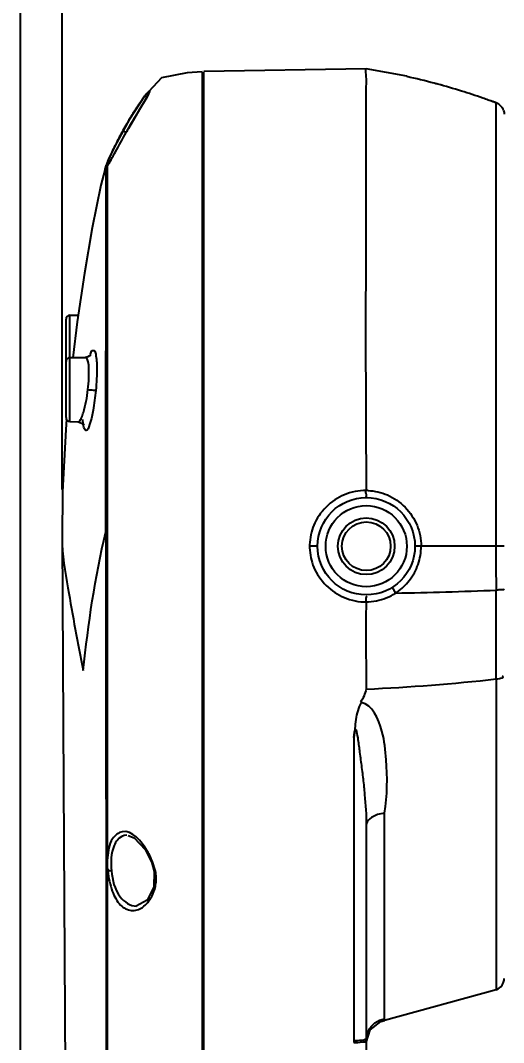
# Model space of a CAD drawing. Header units: millimetres. Extents: x 4086 to 8300, y 123 to 1549.
# Drawn here: x 7121.56 to 7136.45, y 814.94 to 846.44 of the extents above; entities that cross this region are included whole.
import ezdxf

# ---------------------------------------------------------------- set-up
doc = ezdxf.new("R2010")
doc.units = ezdxf.units.MM
doc.layers.add('外形图', color=7, linetype='Continuous')
doc.layers.add('尺寸标注', color=7, linetype='Continuous')
doc.styles.add('思源黑', font='SourceHanSansCN-Normal.ttf')
doc.dimstyles.new('尺寸标注_1_4比例', dxfattribs={"dimtxt": 7, "dimasz": 6, "dimexe": 2, "dimexo": 1.5, "dimgap": 1, "dimtad": 1, "dimdec": 1, "dimlfac": 4, "dimdsep": 46, "dimtxsty": '思源黑', "dimcen": 0.09, "dimadec": 0, "dimazin": 0, "dimtp": 0.01, "dimtm": 0.01, "dimtfac": 1, "dimtdec": 1, "dimtofl": 0, "dimtmove": 0, "dimatfit": 3, "dimfxl": 1, "dimtolj": 1, "dimarcsym": 0})

# ---------------------------------------------------------------- blocks, each defined once
blk = doc.blocks.new('*D958')
at = {"layer": 'Defpoints', "color": 0}
for p in [(7181.006, 869.331), (7122.846, 830.481), (7181.006, 827.828)]:
    blk.add_point(p, dxfattribs=at)
at = {"layer": '尺寸标注', "color": 0, "lineweight": -2}
for p, q in [((7122.846, 831.981), (7122.846, 871.331)), ((7181.006, 829.328), (7181.006, 871.331)), ((7128.846, 869.331), (7175.006, 869.331))]:
    blk.add_line(p, q, dxfattribs=at)
at = {"layer": '尺寸标注', "color": 0}
for points in [[(7128.846, 870.331), (7128.846, 868.331), (7122.846, 869.331)], [(7175.006, 868.331), (7175.006, 870.331), (7181.006, 869.331)]]:
    blk.add_solid(points, dxfattribs=at)
at = {"layer": '尺寸标注', "color": 0, "insert": (7151.926, 873.96), "char_height": 7, "attachment_point": 5, "style": '思源黑'}
blk.add_mtext('\\A1;232.6', dxfattribs=at)
blk = doc.blocks.new('*D990')
at = {"layer": 'Defpoints', "color": 0}
for p in [(7182.866, 882.152), (7182.866, 707.18), (7121.564, 706.117)]:
    blk.add_point(p, dxfattribs=at)
at = {"layer": '尺寸标注', "color": 0, "lineweight": -2}
for p, q in [((7121.564, 707.617), (7121.564, 884.152)), ((7182.866, 708.68), (7182.866, 884.152)), ((7127.564, 882.152), (7176.866, 882.152))]:
    blk.add_line(p, q, dxfattribs=at)
at = {"layer": '尺寸标注', "color": 0}
for points in [[(7127.564, 883.152), (7127.564, 881.152), (7121.564, 882.152)], [(7176.866, 881.152), (7176.866, 883.152), (7182.866, 882.152)]]:
    blk.add_solid(points, dxfattribs=at)
at = {"layer": '尺寸标注', "color": 0, "insert": (7152.215, 886.777), "char_height": 7, "attachment_point": 5, "style": '思源黑'}
blk.add_mtext('\\A1;245.2', dxfattribs=at)

msp = doc.modelspace()

# ---------------------------------------------------------------- linework, layer by layer
at = {"layer": '外形图'}
for p, q in [((7127.1654, 844.8598), (7127.1654, 773.2327)), ((7132.2148, 844.9492), (7127.2176, 844.8618)), ((7127.2176, 773.2833), (7127.2176, 844.859)), ((7133.4676, 844.7171), (7132.2148, 844.9492)), ((7125.9074, 844.6724), (7125.3895, 844.1098)), ((7133.4676, 844.7171), (7133.4676, 844.7083)), ((7125.3895, 844.1098), (7124.9231, 843.401)), ((7125.3542, 843.8958), (7125.2655, 843.7467)), ((7136.2243, 843.108), (7136.2243, 843.8942)), ((7125.1585, 843.5675), (7125.0336, 843.3565)), ((7125.2655, 843.7467), (7125.1585, 843.5675)), ((7125.2336, 843.6919), (7125.2852, 843.7784)), ((7124.9231, 843.401), (7124.4675, 842.5613)), ((7124.855, 843.049), (7124.8555, 843.0488)), ((7136.2245, 840.2367), (7136.2243, 843.108)), ((7124.4675, 842.5613), (7124.2413, 842.0894)), ((7124.2003, 841.9627), (7124.2004, 841.9808)), ((7124.2413, 842.0894), (7124.2417, 842.08)), ((7124.2427, 841.9123), (7124.2426, 841.9503)), ((7124.2428, 841.8795), (7124.2427, 841.9123)), ((7124.1926, 841.8444), (7124.1873, 841.8323)), ((7124.2042, 841.8727), (7124.1926, 841.8444)), ((7124.1994, 830.6802), (7124.2001, 841.846)), ((7124.2001, 841.8604), (7124.2042, 841.8727)), ((7124.2001, 841.846), (7124.2001, 841.8604)), ((7124.2498, 830.6858), (7124.2428, 841.8795)), ((7136.2246, 833.959), (7136.2245, 840.2367)), ((7122.9676, 835.9331), (7122.9676, 837.2315)), ((7123.0904, 837.3565), (7123.3411, 837.3608)), ((7123.0904, 834.0754), (7123.0904, 837.3565)), ((7123.3104, 837.155), (7123.1732, 836.0389)), ((7122.9676, 834.2004), (7122.9676, 835.9241)), ((7123.0904, 836.0491), (7123.5694, 836.0575)), ((7123.5704, 836.0575), (7123.5695, 836.0575)), ((7122.987, 834.153), (7122.9577, 833.8295)), ((7123.0904, 834.0754), (7123.3387, 834.071)), ((7123.3388, 834.071), (7123.4919, 834.0043)), ((7123.4919, 834.0043), (7123.5158, 833.9708)), ((7136.2244, 830.2368), (7136.2246, 833.959)), ((7124.1989, 830.6797), (7124.2013, 797.2666)), ((7124.2504, 820.6406), (7124.2498, 830.6858)), ((7130.7176, 830.2368), (7130.4722, 830.2366)), ((7136.2245, 830.2368), (7133.7176, 830.2368)), ((7136.4676, 830.2368), (7136.2245, 830.2368)), ((7136.2229, 826.1466), (7136.2229, 826.2496)), ((7136.2244, 826.1465), (7136.2243, 820.237)), ((7131.836, 824.3471), (7131.8357, 815.0081)), ((7132.7781, 815.6187), (7132.7782, 822.0113)), ((7132.2176, 821.6335), (7132.2176, 815.0068)), ((7124.8872, 821.3271), (7125.0647, 821.2497)), ((7125.0647, 821.2497), (7125.4102, 820.8897)), ((7125.4102, 820.8897), (7125.6126, 820.4796)), ((7125.6126, 820.4796), (7125.6882, 820.2128)), ((7124.2522, 797.4026), (7124.2503, 820.2984)), ((7125.6882, 820.2128), (7125.676, 819.7398)), ((7125.7221, 820.2191), (7125.6882, 820.2128)), ((7136.2243, 820.237), (7136.2243, 816.5704)), ((7125.676, 819.7398), (7125.4704, 819.329)), ((7125.4704, 819.329), (7125.1341, 819.1489)), ((7125.1321, 819.1489), (7125.133, 819.1489)), ((7136.2243, 816.5705), (7132.7781, 815.6187)), ((7132.2176, 814.9463), (7132.3421, 815.3394)), ((7131.8357, 815.0081), (7131.8357, 814.9425))]:
    msp.add_line(p, q, dxfattribs=at)
for points in [[(7127.1654, 844.8598), (7126.7007, 844.8262), (7125.9074, 844.6724)], [(7125.476, 844.1081), (7125.4244, 844.0159), (7125.3542, 843.8958)], [(7125.5255, 844.2076), (7125.5252, 844.2066), (7125.5099, 844.1729), (7125.476, 844.1081)], [(7125.0336, 843.3565), (7124.8911, 843.1118), (7124.855, 843.049)], [(7124.2004, 841.9808), (7124.0433, 841.3627), (7123.7761, 840.0497), (7123.5336, 838.6479), (7123.3104, 837.155)], [(7123.7085, 836.1023), (7123.7208, 836.1269), (7123.6435, 836.0718), (7123.5703, 836.0575)], [(7122.9577, 833.8295), (7122.861, 831.9129), (7122.846, 830.4817)], [(7122.8459, 830.4899), (7122.8904, 822.8847), (7122.9788, 807.0314), (7123.0843, 787.9452)], [(7124.2503, 820.2984), (7124.252, 820.2744), (7124.2539, 820.2503), (7124.2561, 820.2263)], [(7132.3421, 815.3394), (7132.6704, 815.5893), (7132.7781, 815.6182)]]:
    msp.add_lwpolyline(points, dxfattribs=at)
for radius in [1.5, 1.25, 0.875, 0.75]:
    msp.add_circle((7132.2176, 830.2368), radius, dxfattribs=at)
for centre, radius, start, end in [((7129.1917, 825.1511), 20.0192, 75.1768, 77.66731), ((7129.1919, 825.1516), 20.0187, 75.17707, 77.66763), ((7129.193, 825.1561), 20.0141, 74.86655, 75.17666), ((7129.1932, 825.1565), 20.0136, 74.86681, 75.17693), ((7129.1881, 825.1386), 20.0322, 72.69091, 74.86623), ((7129.1884, 825.1391), 20.0317, 72.69113, 74.8665), ((7129.1977, 825.1684), 20.001, 70.69409, 72.69173), ((7129.1979, 825.1687), 20.0006, 70.69426, 72.69194), ((7131.599, 839.451), 7.7554, 145.04452, 146.71426), ((7130.2589, 840.3911), 6.1185, 143.44028, 145.07017), ((7129.2191, 825.23), 19.9357, 70.19755, 70.69349), ((7129.6013, 826.2253), 18.8698, 69.81583, 70.26577), ((7134.0118, 838.2871), 6.0269, 70.16859, 71.01094), ((7132.5694, 834.2878), 10.2783, 69.67013, 70.16808), ((7133.6658, 837.2903), 7.0819, 68.84774, 69.79122), ((7124.0491, 811.2899), 34.8039, 69.52614, 69.67092), ((7133.4958, 838.2311), 10.0108, 147.76707, 149.88252), ((7132.483, 838.8692), 8.8137, 146.70658, 147.76403), ((7133.4297, 838.2649), 9.9367, 149.85952, 151.23214), ((7135.0565, 837.3872), 11.785, 151.29809, 153.36207), ((7144.5496, 831.7718), 22.6942, 150.2042, 150.37678), ((7138.0194, 835.8937), 15.1031, 153.70461, 154.57881), ((7137.1149, 836.3395), 14.0946, 153.30682, 153.70059), ((7135.4016, 837.1106), 12.2163, 154.65418, 155.99681), ((7138.507, 835.6602), 15.6437, 154.57323, 154.72242), ((7124.9551, 841.7629), 0.7808, 162.27943, 165.15891), ((7124.7745, 841.6436), 0.6139, 150.03156, 156.52246), ((7124.9381, 841.7685), 0.7629, 155.90125, 162.29309), ((7124.7392, 841.6593), 0.5754, 156.55768, 159.54495), ((7123.0926, 837.2315), 0.125, 91, 180), ((7123.0926, 835.9241), 0.125, 91, 180), ((7124.5749, 835.8064), 0.9257, 157.72342, 159.23258), ((7123.0926, 834.2004), 0.125, 180, 269), ((7132.1572, 830.0681), 1.8897, 86.52788, 88.35825), ((7132.1524, 830.2333), 1.6802, 178.26409, 179.88592), ((7132.1475, 830.2397), 1.6753, 180.10403, 181.72596), ((7132.1862, 830.2412), 1.7232, 321.8917, 340.90094), ((7132.1758, 830.2536), 1.7391, 304.80876, 321.78248), ((7132.1786, 830.2634), 1.7449, 292.07627, 302.59595), ((7132.1989, 830.2225), 1.7004, 302.76215, 304.76739), ((7129.6035, 1006.8577), 178.0993, 271.131268, 272.130453), ((7132.1887, 830.2369), 1.7167, 270.54345, 281.47476), ((7132.1848, 830.2463), 1.7268, 281.54026, 292.1), ((7129.4178, 887.5602), 61.7894, 272.597056, 276.324381), ((7123.5982, 819.7464), 2.1728, 26.80868, 30.91664), ((7128.4429, 776.7421), 43.6852, 95.35344, 95.49964), ((7124.7367, 819.9595), 1.0087, 347.83941, 349.80098), ((7136.0926, 816.9215), 0.375, 290.5655, 0), ((7573.6523, 814.6322), 441.435, 179.951376, 180.343691)]:
    msp.add_arc(centre, radius, start, end, dxfattribs=at)
for points, knots in [([(7132.2076, 844.9502), (7132.18, 844.8738), (7132.2245, 844.6847), (7132.2017, 844.3676), (7132.2114, 843.7353), (7132.1986, 842.6783), (7132.2078, 841.1093), (7132.2056, 839.1838), (7132.1872, 836.0928), (7132.2121, 833.6509), (7132.2114, 831.957)], [0, 0, 0, 0, 0.0187503, 0.0419213, 0.0741004, 0.1642509, 0.286345, 0.4361856, 0.6088989, 1, 1, 1, 1]), ([(7125.4174, 844.1311), (7125.4055, 844.1162), (7125.381, 844.0845), (7125.3569, 844.0525), (7125.3444, 844.0356)], [0, 0, 0, 0, 0.4751277, 1, 1, 1, 1]), ([(7125.5068, 844.2364), (7125.4931, 844.2222), (7125.4627, 844.1876), (7125.4337, 844.1518), (7125.4174, 844.1311)], [0, 0, 0, 0, 0.4279535, 1, 1, 1, 1]), ([(7125.4583, 844.0736), (7125.4656, 844.0865), (7125.4792, 844.1109), (7125.4926, 844.1355), (7125.4988, 844.1472)], [0, 0, 0, 0, 0.5277007, 1, 1, 1, 1]), ([(7125.4988, 844.1472), (7125.5177, 844.1828), (7125.5931, 844.2856), (7125.5175, 844.2474), (7125.5068, 844.2364)], [0, 0, 0, 0, 0.7236574, 1, 1, 1, 1]), ([(7136.447, 843.6687), (7136.4386, 843.6923), (7136.4157, 843.74), (7136.3838, 843.7823), (7136.3648, 843.8021)], [0, 0, 0, 0, 0.4768558, 1, 1, 1, 1]), ([(7136.447, 843.6687), (7136.4547, 843.6474), (7136.4646, 843.6079), (7136.4676, 843.5674), (7136.4676, 843.5496)], [0, 0, 0, 0, 0.5594188, 1, 1, 1, 1]), ([(7124.3916, 842.2116), (7124.4238, 842.2699), (7124.5658, 842.5299), (7124.7081, 842.7897), (7124.8217, 842.9894)], [0, 0, 0, 0, 0.224811, 1, 1, 1, 1]), ([(7124.7195, 843.047), (7124.7193, 843.0464), (7124.7231, 843.0456), (7124.7241, 843.0441), (7124.7257, 843.0432)], [0, 0, 0, 0, 0.2614345, 1, 1, 1, 1]), ([(7124.7257, 843.0432), (7124.7398, 843.035), (7124.7735, 843.0163), (7124.8073, 842.9976), (7124.8269, 842.9868)], [0, 0, 0, 0, 0.422417, 1, 1, 1, 1]), ([(7124.2004, 841.9629), (7124.1869, 841.9114), (7124.1606, 841.8732), (7124.168, 841.7785), (7124.1793, 841.8103), (7124.1836, 841.8202)], [0, 0, 0, 0, 0.7710395, 0.8446396, 1, 1, 1, 1]), ([(7124.2267, 842.0022), (7124.2206, 841.9966), (7124.2098, 841.9847), (7124.2026, 841.9703), (7124.2004, 841.9629)], [0, 0, 0, 0, 0.5171768, 1, 1, 1, 1]), ([(7124.3183, 842.0361), (7124.3017, 842.037), (7124.2681, 842.0307), (7124.239, 842.0133), (7124.2267, 842.0022)], [0, 0, 0, 0, 0.5011713, 1, 1, 1, 1]), ([(7124.2417, 842.08), (7124.2472, 842.0913), (7124.2673, 842.111), (7124.2927, 842.1204), (7124.3064, 842.1233)], [0, 0, 0, 0, 0.4726196, 1, 1, 1, 1]), ([(7124.3064, 842.1233), (7124.3141, 842.125), (7124.3295, 842.1269), (7124.3451, 842.1261), (7124.3527, 842.1248)], [0, 0, 0, 0, 0.5032157, 1, 1, 1, 1]), ([(7124.1836, 841.8202), (7124.1862, 841.8261), (7124.1918, 841.8395), (7124.1972, 841.853), (7124.2001, 841.8604)], [0, 0, 0, 0, 0.4498607, 1, 1, 1, 1]), ([(7123.7183, 836.1573), (7123.7341, 836.1958), (7123.7478, 836.2721), (7123.8694, 836.2726), (7123.8847, 836.1113), (7123.9045, 836.0172), (7123.9096, 835.9472)], [0, 0, 0, 0, 0.2452623, 0.3556665, 0.5864608, 1, 1, 1, 1]), ([(7123.6444, 835.0622), (7123.672, 835.2956), (7123.6861, 835.6213), (7123.6593, 835.9312), (7123.6036, 836.0568), (7123.5703, 836.0575)], [0, 0, 0, 0, 0.689923, 0.9023407, 1, 1, 1, 1]), ([(7123.9096, 835.9472), (7123.9142, 835.8834), (7123.9246, 835.5805), (7123.9085, 835.2771), (7123.885, 835.0392)], [0, 0, 0, 0, 0.2110533, 1, 1, 1, 1]), ([(7123.4458, 834.198), (7123.4689, 834.2484), (7123.5668, 834.5287), (7123.616, 834.8231), (7123.6444, 835.0622)], [0, 0, 0, 0, 0.1869619, 1, 1, 1, 1]), ([(7123.885, 835.0392), (7123.867, 834.8357), (7123.8089, 834.4492), (7123.748, 834.1238), (7123.6013, 833.7132), (7123.5178, 833.8928), (7123.5074, 833.9458)], [0, 0, 0, 0, 0.4243398, 0.7437933, 0.8879231, 1, 1, 1, 1]), ([(7123.6444, 835.0622), (7123.6705, 835.0598), (7123.7507, 835.0521), (7123.831, 835.0447), (7123.885, 835.0391)], [0, 0, 0, 0, 0.3258037, 1, 1, 1, 1]), ([(7123.3388, 834.0711), (7123.3745, 834.0703), (7123.4131, 834.133), (7123.4373, 834.1794), (7123.4458, 834.198)], [0, 0, 0, 0, 0.6352833, 1, 1, 1, 1]), ([(7132.2265, 831.7368), (7132.212, 831.7369), (7132.2393, 831.8358), (7132.2098, 831.8738), (7132.1997, 831.9198)], [0, 0, 0, 0, 0.2361386, 1, 1, 1, 1]), ([(7124.2498, 830.6858), (7124.2403, 830.685), (7124.2235, 830.6833), (7124.2068, 830.6811), (7124.1997, 830.6799)], [0, 0, 0, 0, 0.5707783, 1, 1, 1, 1]), ([(7122.846, 830.4814), (7122.8512, 829.9682), (7123.0796, 828.6041), (7123.3289, 827.2553), (7123.4948, 826.4095)], [0, 0, 0, 0, 0.3731928, 1, 1, 1, 1]), ([(7132.219, 828.5192), (7132.2179, 828.5456), (7132.2128, 828.5733), (7132.2259, 828.7062), (7132.229, 828.6792)], [0, 0, 0, 0, 0.4932138, 1, 1, 1, 1]), ([(7133.0322, 828.9773), (7133.0155, 828.9665), (7133.0789, 828.8805), (7133.0936, 828.8339), (7133.119, 828.7926)], [0, 0, 0, 0, 0.2912083, 1, 1, 1, 1]), ([(7136.4676, 828.9167), (7136.4676, 828.8933), (7136.3398, 828.9001), (7136.2833, 828.8837), (7136.2243, 828.8815)], [0, 0, 0, 0, 0.2834155, 1, 1, 1, 1]), ([(7136.2244, 826.1465), (7136.2558, 826.15), (7136.318, 826.1596), (7136.3802, 826.1702), (7136.4585, 826.2035), (7136.4153, 826.2301), (7136.4004, 826.2359)], [0, 0, 0, 0, 0.3485283, 0.6560013, 0.8232998, 1, 1, 1, 1]), ([(7132.0588, 825.4225), (7131.9728, 825.2598), (7131.8624, 824.8979), (7131.8705, 824.5263), (7131.8356, 824.3449)], [0, 0, 0, 0, 0.4989833, 1, 1, 1, 1]), ([(7132.7782, 822.0115), (7132.8786, 822.5516), (7132.8612, 823.4305), (7132.752, 824.573), (7132.415, 825.3488), (7132.0588, 825.4225)], [0, 0, 0, 0, 0.4539106, 0.6994341, 1, 1, 1, 1]), ([(7131.8356, 824.3449), (7131.8485, 824.4295), (7131.882, 824.7296), (7131.9676, 824.2732), (7131.9966, 824.0001), (7132.0628, 823.5257), (7132.1192, 823.0651), (7132.1873, 822.4288), (7132.2173, 821.9517), (7132.2176, 821.6335)], [0, 0, 0, 0, 0.0791987, 0.1417359, 0.2682086, 0.4103529, 0.5573226, 0.7055247, 1, 1, 1, 1]), ([(7132.7782, 822.0115), (7132.7051, 822.004), (7132.4866, 821.9653), (7132.2176, 821.7933), (7132.2176, 821.6335)], [0, 0, 0, 0, 0.314945, 1, 1, 1, 1]), ([(7125.4622, 820.8627), (7125.2984, 821.1359), (7124.8758, 821.6472), (7124.2931, 821.1816), (7124.2645, 820.8397), (7124.2504, 820.6406)], [0, 0, 0, 0, 0.4957827, 0.689244, 1, 1, 1, 1]), ([(7124.5489, 821.1819), (7124.5083, 821.1324), (7124.3512, 820.8422), (7124.3399, 820.4967), (7124.3671, 820.2368)], [0, 0, 0, 0, 0.1967283, 1, 1, 1, 1]), ([(7124.2561, 820.2263), (7124.2759, 820.0152), (7124.3554, 819.643), (7124.5853, 819.1832), (7124.9681, 818.9605), (7125.2257, 819.0405), (7125.324, 819.1085)], [0, 0, 0, 0, 0.342109, 0.6100927, 0.8072508, 1, 1, 1, 1]), ([(7124.3671, 820.2368), (7124.3965, 819.9557), (7124.495, 819.4723), (7124.9432, 819.146), (7125.1332, 819.1489)], [0, 0, 0, 0, 0.5980181, 1, 1, 1, 1]), ([(7131.8357, 815.0081), (7131.8734, 815.0079), (7131.9946, 815.0139), (7132.1258, 815.0128), (7132.2003, 815.0538)], [0, 0, 0, 0, 0.3076402, 1, 1, 1, 1]), ([(7131.8357, 814.9425), (7131.9257, 814.9422), (7132.0205, 814.959), (7132.2176, 814.9664), (7132.2176, 815.0068)], [0, 0, 0, 0, 0.6901177, 1, 1, 1, 1]), ([(7132.2003, 815.0538), (7132.2049, 815.0564), (7132.2124, 815.0609), (7132.2176, 815.0691), (7132.2176, 815.0725)], [0, 0, 0, 0, 0.6121048, 1, 1, 1, 1])]:
    msp.add_open_spline(points, degree=3, knots=knots, dxfattribs=at)
for points in [[(7125.2852, 843.7784), (7125.3436, 843.8764), (7125.4023, 843.9743), (7125.4583, 844.0736)], [(7136.3648, 843.8021), (7136.3256, 843.843), (7136.2758, 843.8754), (7136.2228, 843.8953)], [(7124.8555, 843.0488), (7124.9792, 843.2645), (7125.1062, 843.4784), (7125.2336, 843.6919)], [(7124.2426, 841.9503), (7124.2942, 842.0362), (7124.3431, 842.1238), (7124.3916, 842.2116)], [(7123.5074, 833.9458), (7123.4949, 834.0092), (7123.4885, 834.0738), (7123.484, 834.1383)], [(7131.5435, 831.8226), (7131.1345, 831.6534), (7130.7711, 831.2954), (7130.6019, 830.8864)], [(7132.2144, 831.9572), (7131.9863, 831.9566), (7131.7543, 831.9098), (7131.5435, 831.8226)], [(7132.2717, 831.9543), (7132.4751, 831.942), (7132.6798, 831.896), (7132.8672, 831.816)], [(7132.8672, 831.816), (7133.2675, 831.645), (7133.6189, 831.2875), (7133.7817, 830.8838)], [(7130.6019, 830.8864), (7130.5234, 830.6967), (7130.4792, 830.4894), (7130.473, 830.2842)], [(7133.7817, 830.8838), (7133.8639, 830.68), (7133.9057, 830.4566), (7133.9086, 830.2368)], [(7123.4949, 826.4096), (7123.6611, 827.8431), (7123.8493, 829.2812), (7124.1992, 830.6812)], [(7130.473, 830.1892), (7130.4792, 829.9832), (7130.5238, 829.775), (7130.6031, 829.5847)], [(7133.8146, 829.6774), (7133.8763, 829.8562), (7133.9085, 830.0478), (7133.9086, 830.2368)], [(7136.2243, 829.786), (7136.2242, 829.9363), (7136.2242, 830.0866), (7136.2243, 830.2368)], [(7136.2246, 829.3339), (7136.2245, 829.4846), (7136.2244, 829.6353), (7136.2243, 829.786)], [(7130.6031, 829.5847), (7130.7726, 829.1777), (7131.1353, 828.8222), (7131.5427, 828.6538)], [(7136.2254, 828.8816), (7136.225, 829.0324), (7136.2248, 829.1832), (7136.2246, 829.3339)], [(7136.2229, 826.2496), (7136.2226, 827.1269), (7136.2229, 828.0042), (7136.2229, 828.8815)], [(7131.5427, 828.6538), (7131.7551, 828.566), (7131.9891, 828.5191), (7132.219, 828.5192)], [(7132.216, 828.5204), (7132.1872, 827.6254), (7132.2152, 826.7296), (7132.2176, 825.8342)], [(7132.2175, 825.8343), (7132.1771, 825.6946), (7132.1336, 825.5478), (7132.0421, 825.4346)], [(7124.8461, 821.3292), (7124.7355, 821.3293), (7124.6191, 821.2674), (7124.5489, 821.1819)], [(7124.2503, 820.2984), (7124.245, 820.409), (7124.238, 820.5216), (7124.2578, 820.6305)], [(7125.7221, 820.2191), (7125.6822, 820.3946), (7125.6186, 820.5658), (7125.5374, 820.7263)], [(7125.746, 820.0176), (7125.7438, 820.0852), (7125.736, 820.1529), (7125.7221, 820.2191)], [(7125.7294, 819.7809), (7125.7434, 819.8587), (7125.7485, 819.9386), (7125.746, 820.0176)], [(7125.6083, 819.4461), (7125.66, 819.5401), (7125.7001, 819.6421), (7125.7227, 819.747)], [(7125.324, 819.1085), (7125.445, 819.1922), (7125.5374, 819.3172), (7125.6083, 819.4461)], [(7132.2881, 815.3053), (7132.3331, 815.3987), (7132.4027, 815.4835), (7132.4856, 815.5458)], [(7132.4856, 815.5458), (7132.5709, 815.61), (7132.6731, 815.657), (7132.7782, 815.676)], [(7132.2176, 815.0068), (7132.2176, 815.1091), (7132.2436, 815.2132), (7132.2881, 815.3053)]]:
    msp.add_open_spline(points, degree=3, dxfattribs=at)

# ---------------------------------------------------------------- dimensions: what is measured, and where the dimension line sits
at = {"layer": '尺寸标注'}
for base, p1, p2, picture, middle in [((7182.8659, 882.1522), (7121.5641, 706.1168), (7182.8659, 707.1804), '*D990', (7152.215, 886.7765)), ((7181.0063, 869.3309), (7122.846, 830.4814), (7181.0063, 827.8284), '*D958', (7151.9262, 873.96))]:
    dim = msp.add_linear_dim(base=base, p1=p1, p2=p2, dimstyle='尺寸标注_1_4比例', dxfattribs=at)
    dim.commit()
    dim.dimension.update_dxf_attribs({"geometry": picture, "text_midpoint": middle})

doc.saveas('drawing.dxf')
